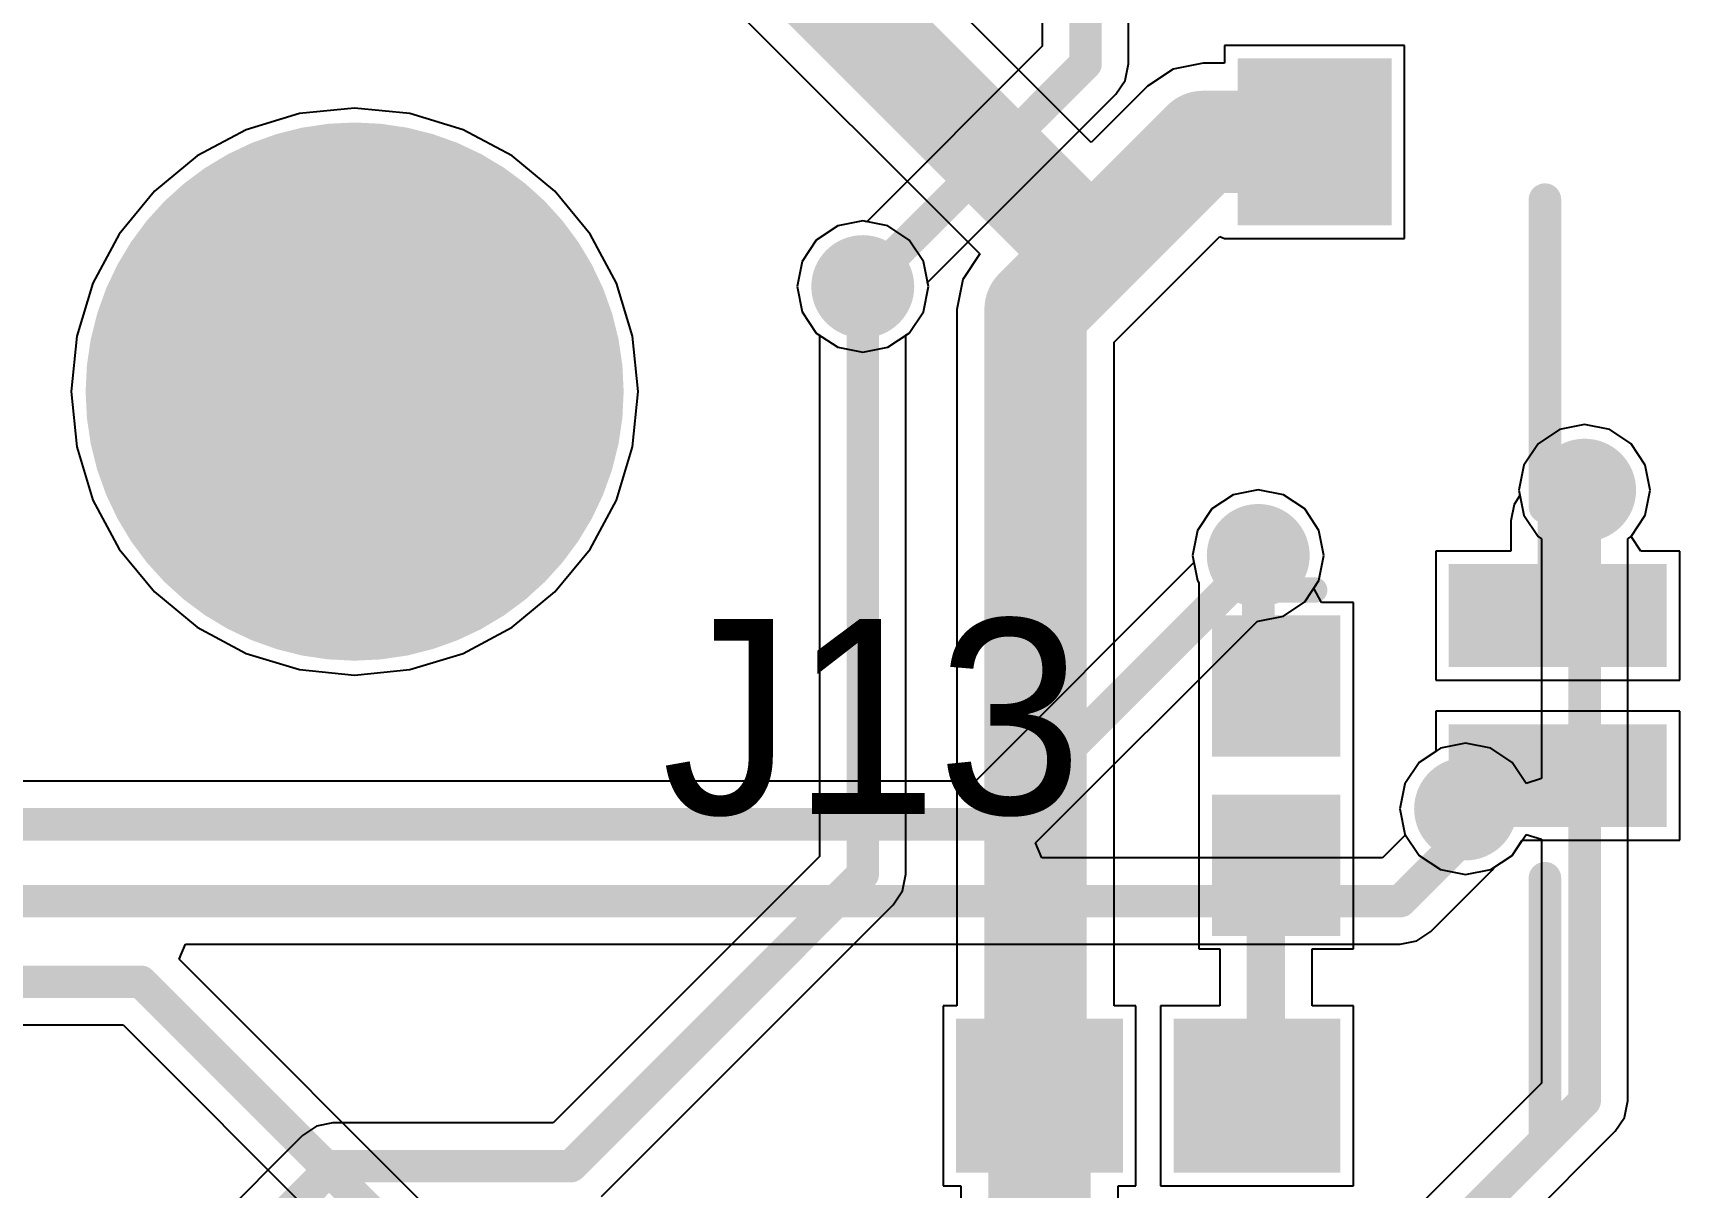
# Model space of a CAD drawing. Extents: x 60 to 151, y 116 to 276.
# Drawn here: x 128.02 to 140.96, y 174.97 to 183.99 of the extents above; entities that cross this region are included whole.
import ezdxf

# ---------------------------------------------------------------- set-up
doc = ezdxf.new("R2010")
doc.units = 0
doc.header["$MEASUREMENT"] = 0
doc.layers.get('0').update_dxf_attribs({"linetype": 'CONTINUOUS'})
for name, color, linetype in [('BOTTOMLAYER', 5, 'CONTINUOUS'), ('BOTTOMSOLDER', 6, 'CONTINUOUS'), ('MULTILAYER', 9, 'CONTINUOUS'), ('TOPLAYER', 1, 'CONTINUOUS'), ('TOPOVERLAY', 2, 'CONTINUOUS'), ('TOPPASTE', 8, 'CONTINUOUS'), ('TOPSOLDER', 216, 'CONTINUOUS'), ('VIAHOLELAYER', 16, 'CONTINUOUS')]:
    doc.layers.add(name, color=color, linetype=linetype)

# ---------------------------------------------------------------- blocks, each defined once
blk = doc.blocks.new('SMT2P___45')
at = {"layer": 'TOPLAYER'}
for points in [[(-0.3, -0.75), (0.3, -0.75), (-0.3, 0.75), (0.3, 0.75)], [(0.95, -0.75), (1.55, -0.75), (0.95, 0.75), (1.55, 0.75)], [(-3.45, -3.95), (-1.55, -3.95), (-3.45, -1.35), (-1.55, -1.35)], [(2.8, -3.95), (4.7, -3.95), (2.8, -1.35), (4.7, -1.35)]]:
    blk.add_solid(points, dxfattribs=at)
at = {"layer": 'TOPOVERLAY'}
for points, const_width in [([(-2.8, 0.1), (-0.8, 0.1)], 0.254), ([(2.1, 0.1), (4.5, 0.1)], 0.254), ([(-1.1, -3.9), (2.3, -3.9)], 0.2)]:
    blk.add_lwpolyline(points, dxfattribs=dict(at, const_width=const_width))
for points, const_width in [([(-2.864, 0.1, 1), (-2.737, 0.1, 1)], 0.127), ([(-0.864, 0.1, 1), (-0.737, 0.1, 1)], 0.127), ([(2.036, 0.1, 1), (2.163, 0.1, 1)], 0.127), ([(4.436, 0.1, 1), (4.563, 0.1, 1)], 0.127), ([(-1.15, -3.9, 1), (-1.05, -3.9, 1)], 0.1), ([(2.25, -3.9, 1), (2.35, -3.9, 1)], 0.1)]:
    blk.add_lwpolyline(points, format="xyb", close=True, dxfattribs=dict(at, const_width=const_width))
at = {"layer": 'TOPPASTE'}
for points in [[(-0.3, -0.75), (0.3, -0.75), (-0.3, 0.75), (0.3, 0.75)], [(0.95, -0.75), (1.55, -0.75), (0.95, 0.75), (1.55, 0.75)], [(-3.45, -3.95), (-1.55, -3.95), (-3.45, -1.35), (-1.55, -1.35)], [(2.8, -3.95), (4.7, -3.95), (2.8, -1.35), (4.7, -1.35)]]:
    blk.add_solid(points, dxfattribs=at)
at = {"layer": 'TOPSOLDER'}
for points in [[(-0.402, -0.852), (0.402, -0.852), (-0.402, 0.852), (0.402, 0.852)], [(0.848, -0.852), (1.652, -0.852), (0.848, 0.852), (1.652, 0.852)], [(-3.552, -4.052), (-1.448, -4.052), (-3.552, -1.248), (-1.448, -1.248)], [(2.698, -4.052), (4.802, -4.052), (2.698, -1.248), (4.802, -1.248)]]:
    blk.add_solid(points, dxfattribs=at)
blk = doc.blocks.new('L0603_75')
at = {"layer": 'TOPLAYER'}
for points in [[(-0.25, -0.4), (-0.25, 0.4), (-1.15, -0.4), (-1.15, 0.4)], [(1.15, -0.4), (1.15, 0.4), (0.25, -0.4), (0.25, 0.4)]]:
    blk.add_solid(points, dxfattribs=at)
at = {"layer": 'TOPOVERLAY', "const_width": 0.2}
blk.add_lwpolyline([(-1.45, -0.3), (-1.45, 0.3)], dxfattribs=at)
at = {"layer": 'TOPOVERLAY', "const_width": 0.1}
for points in [[(-1.5, 0.3, 1), (-1.4, 0.3, 1)], [(-1.5, -0.3, 1), (-1.4, -0.3, 1)]]:
    blk.add_lwpolyline(points, format="xyb", close=True, dxfattribs=at)
at = {"layer": 'TOPPASTE'}
for points in [[(-0.25, -0.4), (-0.25, 0.4), (-1.15, -0.4), (-1.15, 0.4)], [(1.15, -0.4), (1.15, 0.4), (0.25, -0.4), (0.25, 0.4)]]:
    blk.add_solid(points, dxfattribs=at)
at = {"layer": 'TOPSOLDER'}
for points in [[(-0.148, -0.502), (-0.148, 0.502), (-1.252, -0.502), (-1.252, 0.502)], [(1.252, -0.502), (1.252, 0.502), (0.148, -0.502), (0.148, 0.502)]]:
    blk.add_solid(points, dxfattribs=at)
blk = doc.blocks.new('J1_0603_90')
at = {"layer": 'TOPLAYER'}
for points in [[(-0.3, -0.5), (-0.3, 0.5), (-1.4, -0.5), (-1.4, 0.5)], [(1.4, -0.5), (1.4, 0.5), (0.3, -0.5), (0.3, 0.5)]]:
    blk.add_solid(points, dxfattribs=at)
at = {"layer": 'TOPPASTE'}
for points in [[(-0.3, -0.5), (-0.3, 0.5), (-1.4, -0.5), (-1.4, 0.5)], [(1.4, -0.5), (1.4, 0.5), (0.3, -0.5), (0.3, 0.5)]]:
    blk.add_solid(points, dxfattribs=at)
at = {"layer": 'TOPSOLDER'}
for points in [[(-0.198, -0.602), (-0.198, 0.602), (-1.502, -0.602), (-1.502, 0.602)], [(1.502, -0.602), (1.502, 0.602), (0.198, -0.602), (0.198, 0.602)]]:
    blk.add_solid(points, dxfattribs=at)
blk = doc.blocks.new('J1_0603_91')
at = {"layer": 'TOPLAYER'}
for points in [[(-0.3, -0.5), (-0.3, 0.5), (-1.4, -0.5), (-1.4, 0.5)], [(1.4, -0.5), (1.4, 0.5), (0.3, -0.5), (0.3, 0.5)]]:
    blk.add_solid(points, dxfattribs=at)
at = {"layer": 'TOPPASTE'}
for points in [[(-0.3, -0.5), (-0.3, 0.5), (-1.4, -0.5), (-1.4, 0.5)], [(1.4, -0.5), (1.4, 0.5), (0.3, -0.5), (0.3, 0.5)]]:
    blk.add_solid(points, dxfattribs=at)
at = {"layer": 'TOPSOLDER'}
for points in [[(-0.198, -0.602), (-0.198, 0.602), (-1.502, -0.602), (-1.502, 0.602)], [(1.502, -0.602), (1.502, 0.602), (0.198, -0.602), (0.198, 0.602)]]:
    blk.add_solid(points, dxfattribs=at)

msp = doc.modelspace()

# ---------------------------------------------------------------- linework, layer by layer
at = {"layer": 'BOTTOMLAYER'}
for p, q in [((135.905, 184.386), (135.905, 183.885)), ((136.579, 183.746), (136.579, 184.386)), ((135.905, 183.885), (134.533, 182.513)), ((136.553, 183.617), (136.579, 183.746)), ((136.48, 183.508), (136.553, 183.617)), ((135.009, 182.037), (136.48, 183.508)), ((130.1, 183.357), (129.685, 183.231)), ((130.532, 183.4), (130.1, 183.357)), ((130.964, 183.357), (130.532, 183.4)), ((131.379, 183.231), (130.964, 183.357)), ((129.685, 183.231), (129.302, 183.027)), ((131.762, 183.027), (131.379, 183.231)), ((129.302, 183.027), (128.967, 182.751)), ((132.097, 182.751), (131.762, 183.027)), ((128.967, 182.751), (128.691, 182.416)), ((132.373, 182.416), (132.097, 182.751)), ((128.691, 182.416), (128.487, 182.033)), ((132.577, 182.033), (132.373, 182.416)), ((134.306, 182.48), (134.139, 182.369)), ((134.502, 182.519), (134.306, 182.48)), ((134.533, 182.513), (134.502, 182.519)), ((134.139, 182.369), (134.028, 182.202)), ((134.028, 182.202), (133.989, 182.006)), ((128.487, 182.033), (128.361, 181.618)), ((132.703, 181.618), (132.577, 182.033)), ((135.015, 182.006), (135.009, 182.037)), ((133.989, 182.006), (134.028, 181.81)), ((134.976, 181.81), (135.015, 182.006)), ((134.028, 181.81), (134.139, 181.643)), ((134.865, 181.643), (134.976, 181.81)), ((134.139, 181.643), (134.306, 181.532)), ((134.698, 181.532), (134.865, 181.643)), ((128.361, 181.618), (128.318, 181.186)), ((132.746, 181.186), (132.703, 181.618)), ((134.306, 181.532), (134.502, 181.493)), ((134.502, 181.493), (134.698, 181.532)), ((128.318, 181.186), (128.361, 180.754)), ((132.703, 180.754), (132.746, 181.186)), ((139.946, 180.89), (139.779, 180.779)), ((140.142, 180.929), (139.946, 180.89)), ((140.338, 180.89), (140.142, 180.929)), ((140.505, 180.779), (140.338, 180.89)), ((128.361, 180.754), (128.487, 180.339)), ((132.577, 180.339), (132.703, 180.754)), ((139.779, 180.779), (139.668, 180.612)), ((140.616, 180.612), (140.505, 180.779)), ((139.668, 180.612), (139.629, 180.416)), ((140.655, 180.416), (140.616, 180.612)), ((128.487, 180.339), (128.691, 179.956)), ((132.373, 179.956), (132.577, 180.339)), ((137.396, 180.38), (137.229, 180.269)), ((137.592, 180.419), (137.396, 180.38)), ((137.788, 180.38), (137.592, 180.419)), ((137.955, 180.269), (137.788, 180.38)), ((139.629, 180.416), (139.668, 180.22)), ((140.616, 180.22), (140.655, 180.416)), ((137.229, 180.269), (137.118, 180.102)), ((138.066, 180.102), (137.955, 180.269)), ((139.668, 180.22), (139.779, 180.053)), ((140.505, 180.053), (140.616, 180.22)), ((137.118, 180.102), (137.079, 179.906)), ((138.105, 179.906), (138.066, 180.102)), ((128.691, 179.956), (128.967, 179.621)), ((132.097, 179.621), (132.373, 179.956)), ((139.779, 180.053), (139.805, 180.036)), ((139.805, 180.036), (139.805, 178.163)), ((140.479, 180.036), (140.505, 180.053)), ((140.479, 175.646), (140.479, 180.036)), ((137.09, 179.85), (135.383, 178.143)), ((137.079, 179.906), (137.09, 179.85)), ((138.066, 179.71), (138.105, 179.906)), ((137.955, 179.543), (138.066, 179.71)), ((128.967, 179.621), (129.302, 179.345)), ((131.762, 179.345), (132.097, 179.621)), ((137.788, 179.432), (137.955, 179.543)), ((129.302, 179.345), (129.685, 179.141)), ((131.379, 179.141), (131.762, 179.345)), ((135.852, 177.66), (137.586, 179.394)), ((137.586, 179.394), (137.592, 179.393)), ((137.592, 179.393), (137.788, 179.432)), ((129.685, 179.141), (130.1, 179.015)), ((130.964, 179.015), (131.379, 179.141)), ((130.1, 179.015), (130.532, 178.972)), ((130.532, 178.972), (130.964, 179.015)), ((139.016, 178.4), (138.849, 178.289)), ((139.212, 178.439), (139.016, 178.4)), ((139.408, 178.4), (139.212, 178.439)), ((139.575, 178.289), (139.408, 178.4)), ((138.849, 178.289), (138.738, 178.122)), ((139.684, 178.126), (139.575, 178.289)), ((135.383, 178.143), (123.811, 178.143)), ((139.805, 178.163), (139.684, 178.126)), ((138.738, 178.122), (138.699, 177.926)), ((138.699, 177.926), (138.738, 177.73)), ((135.901, 177.543), (135.852, 177.66)), ((138.743, 177.723), (138.563, 177.543)), ((138.738, 177.73), (138.743, 177.723)), ((139.575, 177.563), (139.684, 177.726)), ((139.684, 177.726), (139.805, 177.689)), ((139.805, 177.689), (139.805, 175.785)), ((138.563, 177.543), (135.901, 177.543)), ((139.434, 177.469), (139.575, 177.563)), ((138.94, 176.968), (139.42, 177.448)), ((139.42, 177.448), (139.434, 177.469)), ((139.42, 177.448), (139.42, 177.448)), ((139.42, 177.448), (139.42, 177.448)), ((129.162, 176.752), (129.211, 176.869)), ((129.211, 176.869), (138.702, 176.869)), ((138.702, 176.869), (138.831, 176.895)), ((138.831, 176.895), (138.94, 176.968)), ((138.94, 176.968), (138.94, 176.968)), ((138.94, 176.968), (138.94, 176.968)), ((133.891, 172.023), (129.162, 176.752)), ((119.859, 176.239), (128.723, 176.239)), ((128.723, 176.239), (133.514, 171.448)), ((139.805, 175.785), (138.713, 174.693)), ((140.453, 175.517), (140.479, 175.646)), ((140.38, 175.408), (140.453, 175.517)), ((139.09, 174.118), (140.38, 175.408)), ((140.38, 175.408), (140.38, 175.408)), ((140.38, 175.408), (140.38, 175.408))]:
    msp.add_line(p, q, dxfattribs=at)
at = {"layer": 'BOTTOMLAYER', "const_width": 0.254}
for points in [[(136.242, 183.746), (136.242, 184.766)], [(134.502, 182.006), (136.242, 183.746)], [(140.142, 175.646), (140.142, 180.416)], [(135.522, 177.806), (137.622, 179.906)], [(139.182, 177.686), (139.182, 177.926)], [(123.672, 177.806), (135.522, 177.806)], [(138.702, 177.206), (139.182, 177.686)], [(122.022, 177.206), (138.702, 177.206)], [(119.532, 176.576), (128.862, 176.576)], [(128.862, 176.576), (133.752, 171.686)], [(138.852, 174.356), (140.142, 175.646)]]:
    msp.add_lwpolyline(points, dxfattribs=at)
at = {"layer": 'BOTTOMLAYER'}
for points, const_width in [([(136.179, 183.746, 1), (136.306, 183.746, 1)], 0.127), ([(136.179, 183.746, 1), (136.306, 183.746, 1)], 0.127), ([(129.532, 181.186, 1), (131.532, 181.186, 1)], 2), ([(134.352, 182.006, 1), (134.652, 182.006, 1)], 0.3), ([(134.438, 182.006, 1), (134.565, 182.006, 1)], 0.127), ([(139.992, 180.416, 1), (140.292, 180.416, 1)], 0.3), ([(140.079, 180.416, 1), (140.206, 180.416, 1)], 0.127), ([(137.442, 179.906, 1), (137.742, 179.906, 1)], 0.3), ([(137.559, 179.906, 1), (137.686, 179.906, 1)], 0.127), ([(139.062, 177.926, 1), (139.362, 177.926, 1)], 0.3), ([(139.119, 177.926, 1), (139.246, 177.926, 1)], 0.127), ([(135.459, 177.806, 1), (135.586, 177.806, 1)], 0.127), ([(135.459, 177.806, 1), (135.586, 177.806, 1)], 0.127), ([(139.119, 177.686, 1), (139.246, 177.686, 1)], 0.127), ([(139.119, 177.686, 1), (139.246, 177.686, 1)], 0.127), ([(138.639, 177.206, 1), (138.766, 177.206, 1)], 0.127), ([(138.639, 177.206, 1), (138.766, 177.206, 1)], 0.127), ([(128.798, 176.576, 1), (128.925, 176.576, 1)], 0.127), ([(128.798, 176.576, 1), (128.925, 176.576, 1)], 0.127), ([(140.079, 175.646, 1), (140.206, 175.646, 1)], 0.127), ([(140.079, 175.646, 1), (140.206, 175.646, 1)], 0.127)]:
    msp.add_lwpolyline(points, format="xyb", close=True, dxfattribs=dict(at, const_width=const_width))
at = {"layer": 'BOTTOMSOLDER'}
for points, const_width in [([(129.481, 181.186, 1), (131.583, 181.186, 1)], 2.102), ([(134.301, 182.006, 1), (134.703, 182.006, 1)], 0.402), ([(139.941, 180.416, 1), (140.343, 180.416, 1)], 0.402), ([(137.391, 179.906, 1), (137.793, 179.906, 1)], 0.402), ([(139.011, 177.926, 1), (139.413, 177.926, 1)], 0.402)]:
    msp.add_lwpolyline(points, format="xyb", close=True, dxfattribs=dict(at, const_width=const_width))
at = {"layer": 'MULTILAYER'}
for points, const_width in [([(129.532, 181.186, 1), (131.532, 181.186, 1)], 2), ([(134.352, 182.006, 1), (134.652, 182.006, 1)], 0.3), ([(139.992, 180.416, 1), (140.292, 180.416, 1)], 0.3), ([(137.442, 179.906, 1), (137.742, 179.906, 1)], 0.3), ([(139.062, 177.926, 1), (139.362, 177.926, 1)], 0.3)]:
    msp.add_lwpolyline(points, format="xyb", close=True, dxfattribs=dict(at, const_width=const_width))
at = {"layer": 'TOPLAYER'}
for p, q in [((131.067, 186.611), (135.417, 182.261)), ((136.287, 183.131), (135.078, 184.34)), ((138.735, 183.889), (137.329, 183.889)), ((137.329, 183.889), (137.329, 183.751)), ((138.735, 182.383), (138.735, 183.889)), ((136.927, 183.704), (136.727, 183.571)), ((137.162, 183.751), (136.927, 183.704)), ((137.329, 183.751), (137.162, 183.751)), ((136.727, 183.571), (136.287, 183.131)), ((130.1, 183.357), (129.685, 183.231)), ((130.532, 183.4), (130.1, 183.357)), ((130.964, 183.357), (130.532, 183.4)), ((131.379, 183.231), (130.964, 183.357)), ((129.685, 183.231), (129.302, 183.027)), ((131.762, 183.027), (131.379, 183.231)), ((129.302, 183.027), (128.967, 182.751)), ((132.097, 182.751), (131.762, 183.027)), ((128.967, 182.751), (128.691, 182.416)), ((132.373, 182.416), (132.097, 182.751)), ((128.691, 182.416), (128.487, 182.033)), ((132.577, 182.033), (132.373, 182.416)), ((134.306, 182.48), (134.139, 182.369)), ((134.502, 182.519), (134.306, 182.48)), ((134.698, 182.48), (134.502, 182.519)), ((134.865, 182.369), (134.698, 182.48)), ((134.139, 182.369), (134.028, 182.202)), ((134.976, 182.202), (134.865, 182.369)), ((136.467, 181.571), (137.293, 182.397)), ((137.293, 182.397), (137.329, 182.383)), ((137.329, 182.383), (137.329, 182.383)), ((137.329, 182.383), (137.329, 182.383)), ((137.329, 182.383), (138.735, 182.383)), ((134.028, 182.202), (133.989, 182.006)), ((135.015, 182.006), (134.976, 182.202)), ((135.417, 182.261), (135.284, 182.061)), ((135.417, 182.261), (135.417, 182.261)), ((128.487, 182.033), (128.361, 181.618)), ((132.703, 181.618), (132.577, 182.033)), ((135.284, 182.061), (135.237, 181.826)), ((133.989, 182.006), (134.028, 181.81)), ((134.976, 181.81), (135.015, 182.006)), ((134.028, 181.81), (134.139, 181.643)), ((134.865, 181.643), (134.976, 181.81)), ((135.237, 181.826), (135.237, 176.389)), ((134.139, 181.643), (134.165, 181.626)), ((134.839, 181.626), (134.865, 181.643)), ((128.361, 181.618), (128.318, 181.186)), ((132.746, 181.186), (132.703, 181.618)), ((134.165, 181.626), (134.165, 177.555)), ((134.839, 177.416), (134.839, 181.626)), ((136.467, 176.389), (136.467, 181.571)), ((128.318, 181.186), (128.361, 180.754)), ((132.703, 180.754), (132.746, 181.186)), ((139.946, 180.89), (139.779, 180.779)), ((140.142, 180.929), (139.946, 180.89)), ((140.338, 180.89), (140.142, 180.929)), ((140.505, 180.779), (140.338, 180.89)), ((128.361, 180.754), (128.487, 180.339)), ((132.577, 180.339), (132.703, 180.754)), ((139.779, 180.779), (139.668, 180.612)), ((140.616, 180.612), (140.505, 180.779)), ((139.668, 180.612), (139.629, 180.416)), ((140.655, 180.416), (140.616, 180.612)), ((128.487, 180.339), (128.691, 179.956)), ((132.373, 179.956), (132.577, 180.339)), ((137.396, 180.38), (137.229, 180.269)), ((137.592, 180.419), (137.396, 180.38)), ((137.788, 180.38), (137.592, 180.419)), ((137.955, 180.269), (137.788, 180.38)), ((139.637, 180.374), (139.591, 180.305)), ((139.629, 180.416), (139.637, 180.374)), ((140.616, 180.22), (140.655, 180.416)), ((137.229, 180.269), (137.118, 180.102)), ((138.066, 180.102), (137.955, 180.269)), ((139.591, 180.305), (139.565, 180.176)), ((140.505, 180.053), (140.616, 180.22)), ((137.118, 180.102), (137.079, 179.906)), ((138.105, 179.906), (138.066, 180.102)), ((139.565, 180.176), (139.565, 179.939)), ((128.691, 179.956), (128.967, 179.621)), ((132.097, 179.621), (132.373, 179.956)), ((140.581, 179.939), (140.505, 180.053)), ((137.079, 179.906), (137.118, 179.71)), ((138.066, 179.71), (138.105, 179.906)), ((139.565, 179.939), (138.979, 179.939)), ((138.979, 179.939), (138.979, 178.933)), ((140.885, 179.939), (140.581, 179.939)), ((140.885, 178.933), (140.885, 179.939)), ((137.118, 179.71), (137.129, 179.693)), ((137.129, 179.693), (137.129, 179.539)), ((138.027, 179.651), (138.066, 179.71)), ((128.967, 179.621), (129.302, 179.345)), ((131.762, 179.345), (132.097, 179.621)), ((138.087, 179.539), (138.027, 179.651)), ((137.129, 179.539), (137.129, 179.539)), ((137.129, 179.539), (137.129, 178.233)), ((138.335, 179.539), (138.087, 179.539)), ((138.335, 178.233), (138.335, 179.539)), ((129.302, 179.345), (129.685, 179.141)), ((131.379, 179.141), (131.762, 179.345)), ((129.685, 179.141), (130.1, 179.015)), ((130.964, 179.015), (131.379, 179.141)), ((130.1, 179.015), (130.532, 178.972)), ((130.532, 178.972), (130.964, 179.015)), ((138.979, 178.933), (140.885, 178.933)), ((140.885, 178.689), (138.979, 178.689)), ((138.979, 178.689), (138.979, 178.375)), ((140.885, 177.683), (140.885, 178.689)), ((138.849, 178.289), (138.738, 178.122)), ((138.979, 178.375), (138.849, 178.289)), ((137.129, 178.233), (137.129, 178.233)), ((137.129, 178.233), (137.129, 178.139)), ((137.129, 178.139), (137.129, 178.139)), ((137.129, 178.139), (137.129, 176.833)), ((138.335, 178.139), (138.335, 178.233)), ((138.335, 178.233), (138.335, 178.233)), ((138.335, 176.833), (138.335, 178.139)), ((138.335, 178.139), (138.335, 178.139)), ((138.335, 178.139), (138.335, 178.139)), ((138.335, 178.139), (138.335, 178.139)), ((138.738, 178.122), (138.699, 177.926)), ((138.699, 177.926), (138.738, 177.73)), ((138.738, 177.73), (138.849, 177.563)), ((139.575, 177.563), (139.655, 177.683)), ((139.655, 177.683), (140.885, 177.683)), ((134.165, 177.555), (132.083, 175.473)), ((138.849, 177.563), (139.016, 177.452)), ((139.408, 177.452), (139.575, 177.563)), ((134.813, 177.287), (134.839, 177.416)), ((134.839, 177.416), (134.839, 177.416)), ((134.839, 177.416), (134.839, 177.416)), ((134.839, 177.416), (134.839, 177.416)), ((139.016, 177.452), (139.212, 177.413)), ((139.212, 177.413), (139.408, 177.452)), ((134.74, 177.178), (134.813, 177.287)), ((132.46, 174.898), (134.74, 177.178)), ((137.129, 176.833), (137.292, 176.833)), ((137.292, 176.833), (137.292, 176.389)), ((138.012, 176.389), (138.012, 176.833)), ((138.012, 176.833), (138.335, 176.833)), ((135.237, 176.389), (135.129, 176.389)), ((135.129, 176.389), (135.129, 174.983)), ((136.635, 176.389), (136.467, 176.389)), ((136.635, 174.983), (136.635, 176.389)), ((137.292, 176.389), (136.829, 176.389)), ((136.829, 176.389), (136.829, 174.983)), ((138.335, 176.389), (138.012, 176.389)), ((138.335, 174.983), (138.335, 176.389)), ((130.233, 175.447), (130.124, 175.374)), ((130.362, 175.473), (130.233, 175.447)), ((132.083, 175.473), (130.362, 175.473)), ((130.124, 175.374), (129.074, 174.324)), ((135.129, 174.983), (135.267, 174.983)), ((135.267, 174.983), (135.267, 165.589)), ((136.497, 170.135), (136.497, 174.983)), ((136.497, 174.983), (136.635, 174.983)), ((136.829, 174.983), (138.335, 174.983))]:
    msp.add_line(p, q, dxfattribs=at)
for points, const_width in [([(131.322, 187.226), (136.152, 182.396)], 0.8), ([(135.852, 181.826), (137.162, 183.136)], 0.8), ([(137.162, 183.136), (138.032, 183.136)], 0.8), ([(136.152, 182.396), (136.332, 182.396)], 0.8), ([(135.852, 175.586), (135.852, 181.826)], 0.8), ([(134.502, 177.416), (134.502, 182.006)], 0.254), ([(139.902, 180.176), (140.142, 180.416)], 0.254), ([(139.902, 179.456), (139.902, 180.176)], 0.254), ([(137.592, 179.006), (137.592, 179.906)], 0.254), ([(137.592, 179.006), (137.712, 178.886)], 0.254), ([(139.212, 177.956), (139.482, 178.226)], 0.254), ([(139.482, 178.226), (139.932, 178.226)], 0.254), ([(139.212, 177.926), (139.212, 177.956)], 0.254), ([(137.652, 175.736), (137.652, 177.506)], 0.3), ([(132.222, 175.136), (134.502, 177.416)], 0.254), ([(135.882, 165.146), (135.882, 175.736)], 0.8), ([(137.562, 175.646), (137.652, 175.736)], 0.3), ([(129.312, 174.086), (130.362, 175.136)], 0.254), ([(130.362, 175.136), (132.222, 175.136)], 0.254)]:
    msp.add_lwpolyline(points, dxfattribs=dict(at, const_width=const_width))
for points, const_width in [([(136.962, 183.136, 1), (137.362, 183.136, 1)], 0.4), ([(136.962, 183.136, 1), (137.362, 183.136, 1)], 0.4), ([(137.832, 183.136, 1), (138.232, 183.136, 1)], 0.4), ([(129.532, 181.186, 1), (131.532, 181.186, 1)], 2), ([(135.952, 182.396, 1), (136.352, 182.396, 1)], 0.4), ([(135.952, 182.396, 1), (136.352, 182.396, 1)], 0.4), ([(136.132, 182.396, 1), (136.532, 182.396, 1)], 0.4), ([(134.352, 182.006, 1), (134.652, 182.006, 1)], 0.3), ([(135.652, 181.826, 1), (136.052, 181.826, 1)], 0.4), ([(135.652, 181.826, 1), (136.052, 181.826, 1)], 0.4), ([(134.438, 182.006, 1), (134.565, 182.006, 1)], 0.127), ([(139.992, 180.416, 1), (140.292, 180.416, 1)], 0.3), ([(140.079, 180.416, 1), (140.206, 180.416, 1)], 0.127), ([(139.839, 180.176, 1), (139.966, 180.176, 1)], 0.127), ([(139.839, 180.176, 1), (139.966, 180.176, 1)], 0.127), ([(137.442, 179.906, 1), (137.742, 179.906, 1)], 0.3), ([(137.529, 179.906, 1), (137.656, 179.906, 1)], 0.127), ([(139.839, 179.456, 1), (139.966, 179.456, 1)], 0.127), ([(137.529, 179.006, 1), (137.656, 179.006, 1)], 0.127), ([(137.529, 179.006, 1), (137.656, 179.006, 1)], 0.127), ([(137.649, 178.886, 1), (137.776, 178.886, 1)], 0.127), ([(139.418, 178.226, 1), (139.545, 178.226, 1)], 0.127), ([(139.418, 178.226, 1), (139.545, 178.226, 1)], 0.127), ([(139.869, 178.226, 1), (139.996, 178.226, 1)], 0.127), ([(139.062, 177.926, 1), (139.362, 177.926, 1)], 0.3), ([(139.148, 177.956, 1), (139.275, 177.956, 1)], 0.127), ([(139.148, 177.956, 1), (139.275, 177.956, 1)], 0.127), ([(139.148, 177.926, 1), (139.275, 177.926, 1)], 0.127), ([(137.577, 177.506, 1), (137.727, 177.506, 1)], 0.15), ([(134.438, 177.416, 1), (134.565, 177.416, 1)], 0.127), ([(134.438, 177.416, 1), (134.565, 177.416, 1)], 0.127), ([(135.682, 175.736, 1), (136.082, 175.736, 1)], 0.4), ([(135.652, 175.586, 1), (136.052, 175.586, 1)], 0.4), ([(137.577, 175.736, 1), (137.727, 175.736, 1)], 0.15), ([(137.577, 175.736, 1), (137.727, 175.736, 1)], 0.15), ([(137.487, 175.646, 1), (137.637, 175.646, 1)], 0.15), ([(130.298, 175.136, 1), (130.425, 175.136, 1)], 0.127), ([(130.298, 175.136, 1), (130.425, 175.136, 1)], 0.127), ([(132.158, 175.136, 1), (132.285, 175.136, 1)], 0.127), ([(132.158, 175.136, 1), (132.285, 175.136, 1)], 0.127)]:
    msp.add_lwpolyline(points, format="xyb", close=True, dxfattribs=dict(at, const_width=const_width))
at = {"layer": 'TOPSOLDER'}
for points, const_width in [([(129.481, 181.186, 1), (131.583, 181.186, 1)], 2.102), ([(134.301, 182.006, 1), (134.703, 182.006, 1)], 0.402), ([(139.941, 180.416, 1), (140.343, 180.416, 1)], 0.402), ([(137.391, 179.906, 1), (137.793, 179.906, 1)], 0.402), ([(139.011, 177.926, 1), (139.413, 177.926, 1)], 0.402)]:
    msp.add_lwpolyline(points, format="xyb", close=True, dxfattribs=dict(at, const_width=const_width))
at = {"layer": 'VIAHOLELAYER'}
for points, const_width in [([(129.732, 181.186, 1), (131.332, 181.186, 1)], 1.6), ([(134.427, 182.006, 1), (134.577, 182.006, 1)], 0.15), ([(140.067, 180.416, 1), (140.217, 180.416, 1)], 0.15), ([(137.517, 179.906, 1), (137.667, 179.906, 1)], 0.15), ([(139.137, 177.926, 1), (139.287, 177.926, 1)], 0.15)]:
    msp.add_lwpolyline(points, format="xyb", close=True, dxfattribs=dict(at, const_width=const_width))

# ---------------------------------------------------------------- block references
for name, p, rotation in [('J1_0603_90', (138.032, 183.986), 270), ('SMT2P___45', (139.932, 178.186), 90), ('L0603_75', (137.732, 178.186), 270), ('J1_0603_91', (136.732, 175.686), 180)]:
    msp.add_blockref(name, p, dxfattribs=dict(rotation=rotation))

# ---------------------------------------------------------------- texts
at = {"layer": 'TOPOVERLAY'}
msp.add_text('J13', height=1.524, dxfattribs=at).set_placement((132.932, 177.886))

doc.saveas('drawing.dxf')
